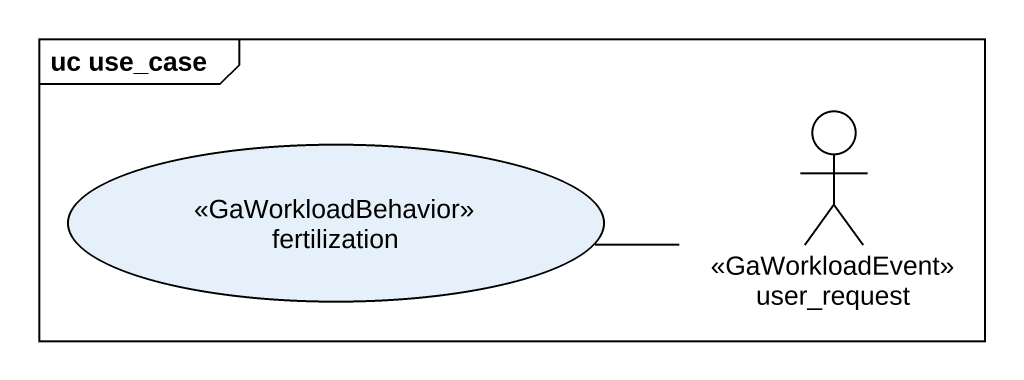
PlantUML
@startuml
mainframe uc use_case
actor user_request <<GaWorkloadEvent>>
usecase fertilization <<GaWorkloadBehavior>>
user_request -left- fertilization
@enduml
